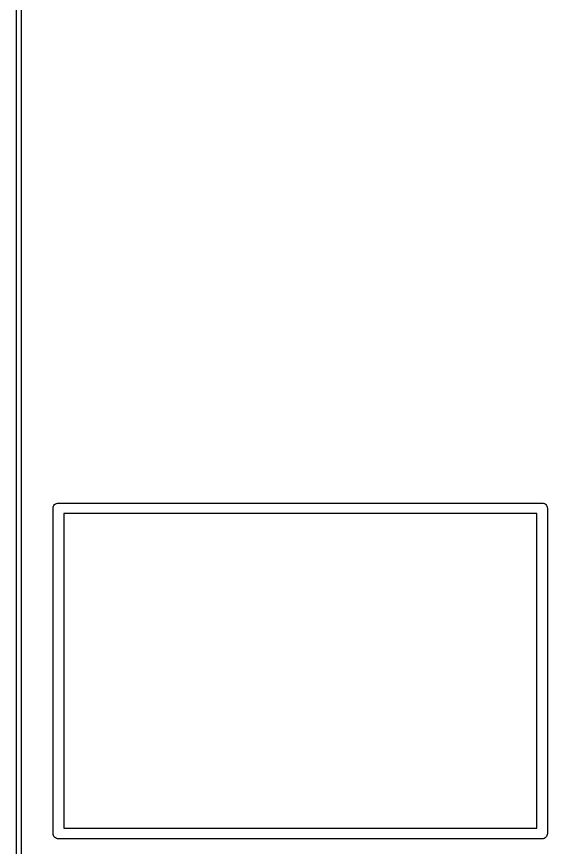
# Model space of a CAD drawing. Extents: x 40 to 70, y -130 to -60.
# Drawn here: x 39.98 to 46.01, y -114.91 to -105.46 of the extents above; entities that cross this region are included whole.
import ezdxf

# ---------------------------------------------------------------- set-up
doc = ezdxf.new("R2010")
doc.units = 0
doc.layers.add('BLACK', color=7, linetype='CONTINUOUS')

msp = doc.modelspace()

# ---------------------------------------------------------------- linework, layer by layer
at = {"layer": 'BLACK', "linetype": 'CONTINUOUS'}
for p, q in [((39.975, -125.001), (39.975, -64.9988)), ((40.025, -65.0011), (40.025, -124.999)), ((40.3897, -111.05), (40.3909, -111.038)), ((40.39, -111.053), (40.3897, -111.05)), ((40.39, -114.747), (40.39, -111.053)), ((40.3909, -111.038), (40.3943, -111.027)), ((40.3943, -111.027), (40.3999, -111.017)), ((40.3999, -111.017), (40.4074, -111.007)), ((40.4074, -111.007), (40.4165, -111)), ((40.4165, -111), (40.4269, -110.994)), ((40.4269, -110.994), (40.4382, -110.991)), ((40.4382, -110.991), (40.4471, -110.99)), ((40.4471, -110.99), (40.4471, -110.99)), ((40.4471, -110.99), (40.45, -110.99)), ((40.45, -110.99), (40.4529, -110.99)), ((40.4529, -110.99), (45.9471, -110.99)), ((45.9471, -110.99), (45.95, -110.99)), ((45.95, -110.99), (45.9529, -110.99)), ((45.9529, -110.99), (45.9529, -110.99)), ((45.9529, -110.99), (45.9618, -110.991)), ((45.9618, -110.991), (45.9731, -110.994)), ((45.9731, -110.994), (45.9772, -110.997)), ((45.9772, -110.997), (45.9835, -111)), ((45.9835, -111), (45.9926, -111.007)), ((45.9926, -111.007), (46.0001, -111.017)), ((46.0001, -111.017), (46.0057, -111.027)), ((46.0057, -111.027), (46.0091, -111.038)), ((46.0091, -111.038), (46.0095, -111.042)), ((46.0095, -111.042), (46.0103, -111.05)), ((46.0103, -111.05), (46.01, -111.053)), ((46.01, -111.053), (46.01, -114.747)), ((40.51, -111.11), (40.51, -114.69)), ((45.89, -111.11), (40.51, -111.11)), ((45.89, -114.69), (45.89, -111.11)), ((40.3897, -114.75), (40.39, -114.747)), ((40.3909, -114.762), (40.3897, -114.75)), ((40.51, -114.69), (45.89, -114.69)), ((46.01, -114.753), (46.0091, -114.762)), ((46.01, -114.747), (46.0103, -114.75)), ((46.0103, -114.75), (46.01, -114.753)), ((46.01, -114.753), (46.01, -114.753)), ((40.3943, -114.773), (40.3909, -114.762)), ((40.3999, -114.783), (40.3943, -114.773)), ((40.4074, -114.793), (40.3999, -114.783)), ((40.4165, -114.8), (40.4074, -114.793)), ((40.4269, -114.806), (40.4165, -114.8)), ((40.4382, -114.809), (40.4269, -114.806)), ((40.45, -114.81), (40.4382, -114.809)), ((40.4529, -114.81), (40.45, -114.81)), ((45.9471, -114.81), (40.4529, -114.81)), ((45.95, -114.81), (45.9471, -114.81)), ((45.9618, -114.809), (45.95, -114.81)), ((45.9731, -114.806), (45.9618, -114.809)), ((45.9835, -114.8), (45.9731, -114.806)), ((45.9926, -114.793), (45.9835, -114.8)), ((46.0001, -114.783), (45.9926, -114.793)), ((46.0057, -114.773), (46.0001, -114.783)), ((46.0091, -114.762), (46.0057, -114.773))]:
    msp.add_line(p, q, dxfattribs=at)

doc.saveas('drawing.dxf')
